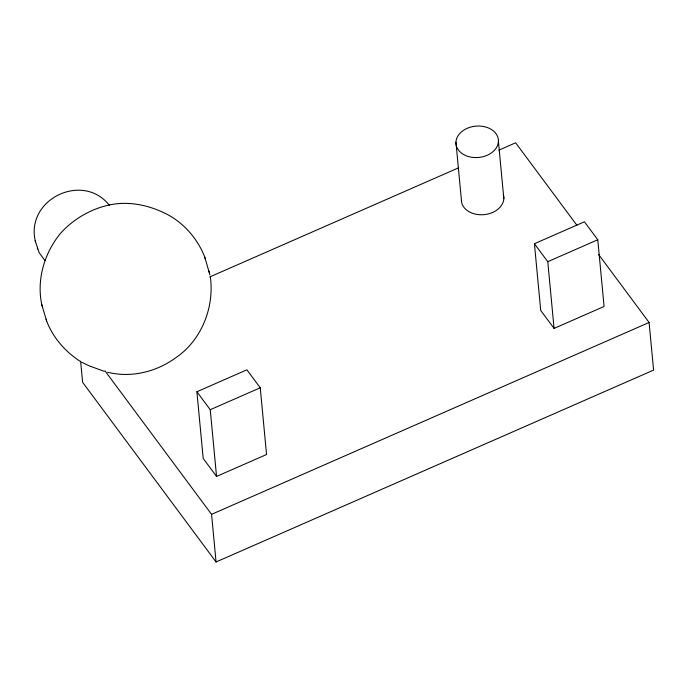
<?xml version="1.0" encoding="UTF-8"?>
<svg xmlns="http://www.w3.org/2000/svg" width="688" height="688" viewBox="0 0 688 688"><rect width="100%" height="100%" fill="white"/><g stroke="black" fill="none" stroke-linecap="round" stroke-linejoin="round"><path stroke-width="1.03" d="M209.857 276.903L458.612 167.812M498.92 150.13L515.639 142.803L576.94 225.329M196.897 391.747L246.897 369.817L260.245 387.783L266.548 454.51L216.548 476.431L203.201 458.466L196.897 391.747L210.244 409.713L216.548 476.431M534.421 243.724L584.422 221.794L597.769 239.759L604.081 306.487L554.072 328.417L540.725 310.451L534.421 243.724L547.768 261.689L554.072 328.417M210.244 409.713L260.245 387.783M547.768 261.689L597.769 239.759M649.094 322.474L653.6 370.101L216.066 561.976L211.569 514.349L649.094 322.474L598.655 254.56M107.646 372.242C131.167 378.133 156.572 371.855 175.939 357.622C201.524 340.276 214.57 307.201 210.33 276.877M104.155 371.288L89.156 365.844L81.605 362.163M79.825 361.123C65.222 351.551 52.787 337.421 46.629 320.995L41.83 304.801C36.43 279.947 44.273 253.347 60.157 233.782C72.575 219.601 89.853 209.479 108.188 205.196C126.308 201.051 145.374 204.25 162.119 211.947C181.46 220.237 197.026 237.334 204.646 256.805L209.935 274.925M109.323 205.248C82.672 171.364 24.751 199.554 35.492 241.815M44.918 260.554L39.096 252.565L35.217 240.852M104.929 370.789L211.569 514.349M216.066 561.976L82.612 382.313L80.608 361.148M204.646 256.805L205.187 258.654M208.885 271.072L209.453 272.99M37.35 248.024L37.616 248.953M41.83 304.801L42.389 306.728M46.087 319.137L46.629 320.995M498.43 141.418A21.302 15.729 -5.4 0 1 465.948 155.66A21.302 15.729 -5.4 0 1 467.178 128.329A21.302 15.729 -5.4 0 1 498.43 141.418L503.831 198.608M455.938 142.184L461.347 199.382A21.302 15.729 -5.4 0 0 484.662 214.587A21.302 15.729 -5.4 0 0 503.298 194.541"/></g></svg>
